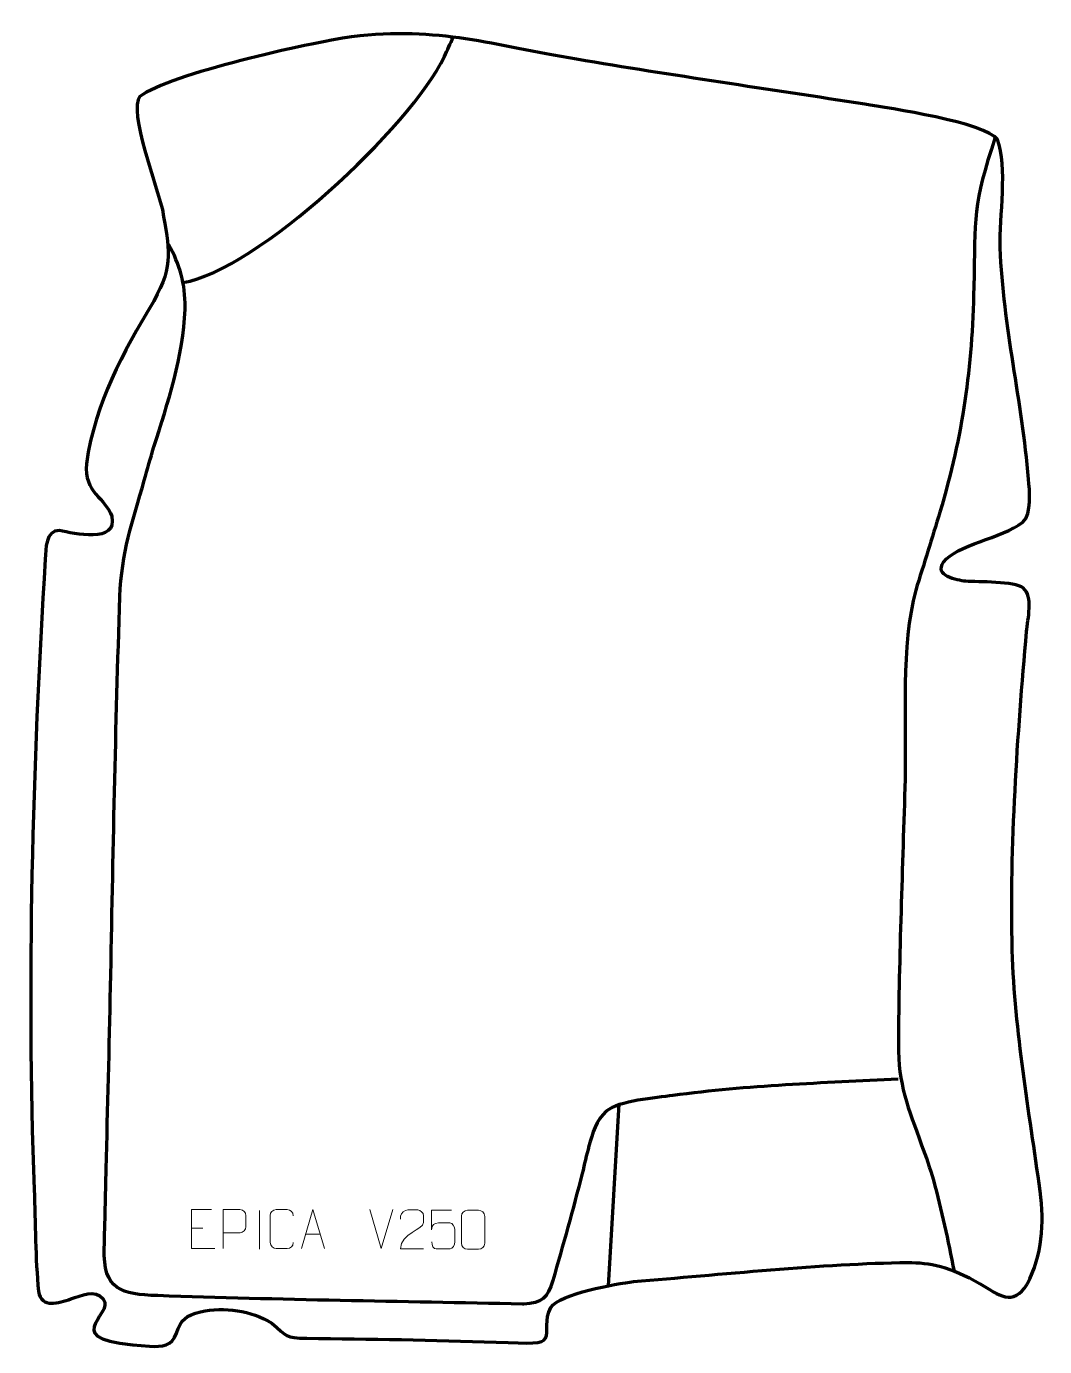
# Model space of a CAD drawing. Header units: millimetres. Extents: x -501 to 153, y -22 to 826.
import ezdxf

# ---------------------------------------------------------------- set-up
doc = ezdxf.new("R2010")
doc.units = ezdxf.units.MM
doc.header["$MEASUREMENT"] = 0
doc.layers.add('layer 2', color=7, linetype='Continuous')
doc.layers.add('layer 3', color=7, linetype='Continuous')

msp = doc.modelspace()

# ---------------------------------------------------------------- linework, layer by layer
at = {"layer": 'layer 2', "color": 140, "lineweight": 158}
for points, knots in [([(-400.0075, 661.4211), (-352.9745, 668.7385), (-253.6853, 761.324), (-232.2012, 806.5187), (-232.2012, 806.5187), (-230.3191, 810.6846), (-228.3925, 814.822), (-226.449, 818.9598)], [0, 0, 0, 0, 0.33333333, 0.33333333, 0.33333333, 0.33333333, 1, 1, 1, 1]), ([(121.5801, 754.7473), (106.952, 711.5278), (108.7233, 702.8037), (107.7697, 658.5367), (107.7697, 658.5367), (106.6382, 606.0093), (100.9215, 564.4003), (85.9736, 513.9446), (85.9736, 513.9446), (81.008, 497.1836), (75.6283, 480.5431), (70.5354, 463.8191), (70.5354, 463.8191), (60.6351, 428.1408), (64.6046, 380.0457), (63.6008, 342.3557), (63.6008, 342.3557), (62.0918, 285.6922), (59.6634, 229.089), (59.3187, 172.3952), (59.3187, 172.3952), (59.1905, 146.1884), (65.444, 131.3857), (74.2509, 107.4202), (74.2509, 107.4202), (77.0283, 99.8622), (79.6032, 92.5078), (81.7934, 84.7491), (81.7934, 84.7491), (87.1135, 65.5251), (91.1692, 45.9737), (95.1166, 26.4307)], [0, 0, 0, 0, 0.11111111, 0.11111111, 0.11111111, 0.11111111, 0.22222222, 0.22222222, 0.22222222, 0.22222222, 0.33333333, 0.33333333, 0.33333333, 0.33333333, 0.44444444, 0.44444444, 0.44444444, 0.44444444, 0.55555556, 0.55555556, 0.55555556, 0.55555556, 0.66666667, 0.66666667, 0.66666667, 0.66666667, 0.77777778, 0.77777778, 0.77777778, 0.77777778, 1, 1, 1, 1]), ([(-181.9539, 5.194), (-260.0093, 7.0123), (-338.0865, 7.8824), (-416.1167, 10.6686), (-416.1167, 10.6686), (-439.9376, 11.533), (-451.2373, 14.3241), (-450.5573, 41.0117), (-450.5573, 41.0117), (-450.1232, 58.0548), (-449.7081, 75.0623), (-449.3258, 92.1062), (-449.3258, 92.1062), (-448.4195, 131.0862), (-447.302, 170.0595), (-446.5275, 209.0429), (-446.5275, 209.0429), (-444.8907, 292.5915), (-443.3563, 376.1339), (-440.5072, 459.6529), (-440.5072, 459.6529), (-439.5361, 487.9342), (-432.4272, 507.6217), (-424.9166, 534.2284), (-424.9166, 534.2284), (-422.9208, 541.435), (-420.8667, 548.6001), (-418.6926, 555.7553), (-418.6926, 555.7553), (-409.9054, 583.9947), (-399.5559, 614.3473), (-398.6775, 644.0786), (-398.6775, 644.0786), (-398.6775, 644.0786), (-398.6455, 645.4712), (-398.6455, 645.4712), (-398.6455, 645.4712), (-398.5069, 660.5621), (-401.9312, 672.8048), (-409.2886, 685.9715)], [0, 0, 0, 0, 0.09090909, 0.09090909, 0.09090909, 0.09090909, 0.18181818, 0.18181818, 0.18181818, 0.18181818, 0.27272727, 0.27272727, 0.27272727, 0.27272727, 0.36363636, 0.36363636, 0.36363636, 0.36363636, 0.45454545, 0.45454545, 0.45454545, 0.45454545, 0.54545455, 0.54545455, 0.54545455, 0.54545455, 0.63636364, 0.63636364, 0.63636364, 0.63636364, 0.72727273, 0.72727273, 0.72727273, 0.72727273, 0.81818182, 0.81818182, 0.81818182, 0.81818182, 1, 1, 1, 1]), ([(59.2141, 149.6565), (10.8003, 147.2208), (-37.3094, 145.8274), (-85.4155, 139.1986), (-85.4155, 139.1986), (-96.3725, 137.6591), (-120.0775, 135.9658), (-128.2473, 129.0711), (-128.2473, 129.0711), (-134.6185, 123.6941), (-137.1709, 114.5218), (-139.37, 106.7997), (-139.37, 106.7997), (-140.9934, 100.9469), (-142.2187, 95.0056), (-143.7005, 89.1174), (-143.7005, 89.1174), (-149.631, 66.1362), (-155.8936, 43.2592), (-162.6134, 20.4957), (-162.6134, 20.4957), (-165.9665, 9.2694), (-169.4114, 5.5982), (-181.4279, 5.211), (-181.4279, 5.211), (-181.4279, 5.211), (-181.9539, 5.194), (-181.9539, 5.194)], [0, 0, 0, 0, 0.125, 0.125, 0.125, 0.125, 0.25, 0.25, 0.25, 0.25, 0.375, 0.375, 0.375, 0.375, 0.5, 0.5, 0.5, 0.5, 0.625, 0.625, 0.625, 0.625, 0.75, 0.75, 0.75, 0.75, 1, 1, 1, 1])]:
    msp.add_open_spline(points, degree=3, knots=knots, dxfattribs=at)
msp.add_open_spline([(-126.6997, 17.0589), (-126.6997, 17.0589), (-119.8586, 133.6843), (-119.8586, 133.6843)], degree=3, dxfattribs=at)
at = {"layer": 'layer 2', "color": 250, "lineweight": 9}
for points, knots in [([(-381.6354, 65.9015), (-381.6354, 65.9015), (-394.5093, 65.9015), (-394.5093, 65.9015), (-394.5093, 65.9015), (-394.5093, 65.9015), (-394.5093, 40.9479), (-394.5093, 40.9479), (-394.5093, 40.9479), (-394.5093, 40.9479), (-379.6435, 40.9479), (-379.6435, 40.9479)], [0, 0, 0, 0, 0.25, 0.25, 0.25, 0.25, 0.5, 0.5, 0.5, 0.5, 1, 1, 1, 1]), ([(-374.2349, 40.9403), (-374.2349, 40.9403), (-374.2349, 65.8939), (-374.2349, 65.8939), (-374.2349, 65.8939), (-370.6399, 65.8939), (-367.0446, 65.8939), (-363.4492, 65.8939), (-363.4492, 65.8939), (-361.124, 65.856), (-359.5666, 64.3659), (-359.5708, 61.9998), (-359.5708, 61.9998), (-359.5712, 59.9641), (-359.5712, 56.9048), (-359.5708, 54.8688), (-359.5708, 54.8688), (-359.5773, 52.9934), (-361.3895, 51.0515), (-363.3991, 51.0324), (-363.3991, 51.0324), (-363.3991, 51.0324), (-374.2349, 51.0324), (-374.2349, 51.0324)], [0, 0, 0, 0, 0.14285714, 0.14285714, 0.14285714, 0.14285714, 0.28571429, 0.28571429, 0.28571429, 0.28571429, 0.42857143, 0.42857143, 0.42857143, 0.42857143, 0.57142857, 0.57142857, 0.57142857, 0.57142857, 0.71428571, 0.71428571, 0.71428571, 0.71428571, 1, 1, 1, 1]), ([(-329.1859, 44.7585), (-329.3257, 42.4351), (-331.0029, 40.9555), (-333.1506, 40.9447), (-333.1506, 40.9447), (-335.4825, 40.9451), (-337.8144, 40.9451), (-340.1459, 40.9447), (-340.1459, 40.9447), (-342.0709, 40.8393), (-344.043, 42.7238), (-344.0318, 44.7411), (-344.0318, 44.7411), (-344.0314, 50.5112), (-344.0314, 56.2809), (-344.0318, 62.0502), (-344.0318, 62.0502), (-344.0276, 64.1883), (-342.2809, 65.9075), (-340.1285, 65.894), (-340.1285, 65.894), (-337.8028, 65.894), (-335.4767, 65.894), (-333.1506, 65.894), (-333.1506, 65.894), (-331.204, 65.9295), (-329.2126, 64.438), (-329.1859, 62.0004)], [0, 0, 0, 0, 0.125, 0.125, 0.125, 0.125, 0.25, 0.25, 0.25, 0.25, 0.375, 0.375, 0.375, 0.375, 0.5, 0.5, 0.5, 0.5, 0.625, 0.625, 0.625, 0.625, 0.75, 0.75, 0.75, 0.75, 1, 1, 1, 1]), ([(-324.0242, 40.9478), (-324.0242, 40.9478), (-316.6532, 65.9013), (-316.6532, 65.9013), (-316.6532, 65.9013), (-316.6532, 65.9013), (-309.0833, 40.9478), (-309.0833, 40.9478)], [0, 0, 0, 0, 0.33333333, 0.33333333, 0.33333333, 0.33333333, 1, 1, 1, 1]), ([(-245.5185, 40.7118), (-250.4329, 40.7121), (-255.3473, 40.7121), (-260.2614, 40.7118), (-260.2614, 40.7118), (-260.2614, 50.6441), (-245.6104, 53.2853), (-245.5185, 57.5956), (-245.5185, 57.5956), (-245.5188, 59.0197), (-245.5188, 60.4434), (-245.5185, 61.8667), (-245.5185, 61.8667), (-245.5354, 63.9438), (-247.6582, 65.6686), (-249.3292, 65.6859), (-249.3292, 65.6859), (-251.4024, 65.6855), (-253.4753, 65.6855), (-255.5477, 65.6859), (-255.5477, 65.6859), (-257.3698, 65.7024), (-260.1945, 63.9103), (-260.2614, 61.8167), (-260.2614, 61.8167), (-260.2614, 61.8167), (-260.2614, 59.7619), (-260.2614, 59.7619)], [0, 0, 0, 0, 0.125, 0.125, 0.125, 0.125, 0.25, 0.25, 0.25, 0.25, 0.375, 0.375, 0.375, 0.375, 0.5, 0.5, 0.5, 0.5, 0.625, 0.625, 0.625, 0.625, 0.75, 0.75, 0.75, 0.75, 1, 1, 1, 1]), ([(-227.5244, 65.6177), (-227.5244, 65.6177), (-240.3761, 65.6177), (-240.3761, 65.6177), (-240.3761, 65.6177), (-240.3758, 61.3871), (-240.3758, 57.1562), (-240.3761, 52.925), (-240.3761, 52.925), (-240.3764, 56.2351), (-238.7454, 57.3069), (-235.9334, 57.3674), (-235.9334, 57.3674), (-233.4938, 57.3677), (-231.0543, 57.3677), (-228.6151, 57.3674), (-228.6151, 57.3674), (-226.9653, 57.3742), (-225.4904, 54.9937), (-225.4619, 52.925), (-225.4619, 52.925), (-225.4622, 50.3377), (-225.4622, 47.7501), (-225.4619, 45.1624), (-225.4619, 45.1624), (-225.4157, 43.203), (-226.9151, 40.7667), (-228.541, 40.7082), (-228.541, 40.7082), (-230.4975, 40.7085), (-235.3925, 40.7085), (-237.3495, 40.7082), (-237.3495, 40.7082), (-239.195, 40.6994), (-240.3021, 42.6642), (-240.3229, 45.2153)], [0, 0, 0, 0, 0.1, 0.1, 0.1, 0.1, 0.2, 0.2, 0.2, 0.2, 0.3, 0.3, 0.3, 0.3, 0.4, 0.4, 0.4, 0.4, 0.5, 0.5, 0.5, 0.5, 0.6, 0.6, 0.6, 0.6, 0.7, 0.7, 0.7, 0.7, 0.8, 0.8, 0.8, 0.8, 1, 1, 1, 1]), ([(-217.3097, 65.4974), (-214.9436, 65.4974), (-212.5771, 65.4974), (-210.2106, 65.4974), (-210.2106, 65.4974), (-208.2301, 65.533), (-206.2041, 64.0387), (-206.177, 61.5966), (-206.177, 61.5966), (-206.1774, 55.8392), (-206.1774, 50.0814), (-206.177, 44.3232), (-206.177, 44.3232), (-206.3191, 41.9956), (-208.0255, 40.5133), (-210.2106, 40.5025), (-210.2106, 40.5025), (-212.583, 40.5029), (-214.9554, 40.5029), (-217.3274, 40.5025), (-217.3274, 40.5025), (-219.2859, 40.3969), (-221.2923, 42.2848), (-221.2809, 44.3058), (-221.2809, 44.3058), (-221.2805, 50.0864), (-221.2805, 55.8667), (-221.2809, 61.6465), (-221.2809, 61.6465), (-221.2766, 63.7885), (-219.4995, 65.511), (-217.3097, 65.4974)], [0, 0, 0, 0, 0.11111111, 0.11111111, 0.11111111, 0.11111111, 0.22222222, 0.22222222, 0.22222222, 0.22222222, 0.33333333, 0.33333333, 0.33333333, 0.33333333, 0.44444444, 0.44444444, 0.44444444, 0.44444444, 0.55555556, 0.55555556, 0.55555556, 0.55555556, 0.66666667, 0.66666667, 0.66666667, 0.66666667, 0.77777778, 0.77777778, 0.77777778, 0.77777778, 1, 1, 1, 1])]:
    msp.add_open_spline(points, degree=3, knots=knots, dxfattribs=at)
for points in [[(-350.8687, 65.4121), (-350.8687, 65.4121), (-350.8687, 40.438), (-350.8687, 40.438)], [(-272.6647, 40.9405), (-272.6647, 40.9405), (-279.9865, 65.8941), (-279.9865, 65.8941)], [(-265.3428, 65.8941), (-265.3428, 65.8941), (-272.6646, 40.9405), (-272.6646, 40.9405)], [(-394.5093, 54.0218), (-394.5093, 54.0218), (-387.3412, 54.0218), (-387.3412, 54.0218)], [(-321.3016, 50.1972), (-321.3016, 50.1972), (-311.8059, 50.1972), (-311.8059, 50.1972)]]:
    msp.add_open_spline(points, degree=3, dxfattribs=at)
at = {"layer": 'layer 3', "color": 242, "lineweight": 158}
msp.add_open_spline([(142.1152, 17.973), (132.8065, 3.4062), (123.6022, 11.1885), (111.9215, 18.2508), (111.9215, 18.2508), (92.4382, 29.2991), (79.426, 32.0836), (65.309, 31.9359), (65.309, 31.9359), (10.807, 31.3656), (-55.6816, 24.0735), (-110.7728, 19.7598), (-110.7728, 19.7598), (-121.7688, 18.1799), (-158.2896, 12.2404), (-163.7582, 2.9708), (-163.7582, 2.9708), (-168.2421, -4.6296), (-165.0583, -12.7327), (-167.2509, -16.6462), (-167.2509, -16.6462), (-169.3271, -20.3519), (-176.2248, -20.0962), (-199.0194, -19.2338), (-199.0194, -19.2338), (-239.4657, -17.7358), (-280.0698, -17.2084), (-320.5445, -16.748), (-320.5445, -16.748), (-334.4822, -16.5026), (-332.9918, -15.5096), (-342.9095, -7.0449), (-342.9095, -7.0449), (-356.3287, 1.4106), (-373.3427, 3.5213), (-388.7433, 0.334), (-388.7433, 0.334), (-398.1742, -2.3135), (-401.3095, -4.3909), (-404.2257, -13.393), (-404.2257, -13.393), (-406.9441, -21.7843), (-413.2059, -22.0555), (-421.5021, -21.8583), (-421.5021, -21.8583), (-484.8337, -17.9968), (-443.1798, -2.3877), (-451.232, 8.6633), (-451.232, 8.6633), (-456.735, 14.8768), (-465.2839, 10.8785), (-472.0893, 8.5618), (-472.0893, 8.5618), (-479.7881, 5.9409), (-490.8505, 2.0845), (-492.7265, 13.4523), (-492.7265, 13.4523), (-494.9464, 34.5139), (-494.7653, 57.5151), (-495.6066, 78.8882), (-495.6066, 78.8882), (-500.5508, 213.6348), (-496.6996, 349.2538), (-488.4884, 483.8045), (-488.4884, 483.8045), (-488.0811, 490.4788), (-488.3099, 502.3111), (-479.2712, 502.0257), (-479.2712, 502.0257), (-470.3001, 500.2573), (-441.6698, 493.391), (-445.7853, 511.2125), (-445.7853, 511.2125), (-449.5376, 522.9794), (-463.792, 526.3716), (-462.061, 544.9976), (-462.061, 544.9976), (-456.0376, 585.5275), (-439.0972, 614.9232), (-418.7883, 649.5143), (-418.7883, 649.5143), (-405.6109, 673.3297), (-408.9921, 682.6799), (-413.2642, 708.2129), (-413.2642, 708.2129), (-416.1408, 721.34), (-435.5318, 771.9392), (-427.7151, 780.8003), (-427.7151, 780.8003), (-408.6618, 795.4031), (-319.324, 815.1195), (-291.7561, 819.2419), (-291.7561, 819.2419), (-235.0765, 825.8855), (-201.4518, 813.7795), (-147.3207, 804.753), (-147.3207, 804.753), (-85.5772, 794.4774), (-24.0245, 785.3713), (37.8165, 775.9202), (37.8165, 775.9202), (52.8782, 773.5288), (115.878, 763.9818), (122.9432, 753.2343), (122.9432, 753.2343), (129.6196, 735.5966), (124.1979, 703.6814), (124.6832, 683.6439), (124.6832, 683.6439), (126.6921, 632.918), (138.8288, 585.0617), (142.9308, 535.1501), (142.9308, 535.1501), (143.532, 527.835), (145.1232, 512.8549), (139.1987, 507.4098), (139.1987, 507.4098), (125.611, 497.0983), (96.4099, 492.9135), (88.381, 481.8725), (88.381, 481.8725), (81.9707, 473.0573), (96.8946, 470.1013), (102.6227, 469.5008), (102.6227, 469.5008), (110.4806, 468.9399), (134.1549, 469.6148), (139.5014, 465.2183), (139.5014, 465.2183), (146.0042, 459.871), (142.3749, 445.0943), (141.653, 437.3068), (141.653, 437.3068), (135.7552, 370.5543), (130.768, 299.4006), (132.4655, 232.475), (132.4655, 232.475), (134.1565, 179.1506), (143.2423, 130.1217), (150.3671, 77.6861), (150.3671, 77.6861), (153.2083, 56.7762), (151.6566, 37.0677), (142.1152, 17.973)], degree=3, knots=[0, 0, 0, 0, 0.02702703, 0.02702703, 0.02702703, 0.02702703, 0.05405405, 0.05405405, 0.05405405, 0.05405405, 0.08108108, 0.08108108, 0.08108108, 0.08108108, 0.10810811, 0.10810811, 0.10810811, 0.10810811, 0.13513514, 0.13513514, 0.13513514, 0.13513514, 0.16216216, 0.16216216, 0.16216216, 0.16216216, 0.18918919, 0.18918919, 0.18918919, 0.18918919, 0.21621622, 0.21621622, 0.21621622, 0.21621622, 0.24324324, 0.24324324, 0.24324324, 0.24324324, 0.27027027, 0.27027027, 0.27027027, 0.27027027, 0.2972973, 0.2972973, 0.2972973, 0.2972973, 0.32432432, 0.32432432, 0.32432432, 0.32432432, 0.35135135, 0.35135135, 0.35135135, 0.35135135, 0.37837838, 0.37837838, 0.37837838, 0.37837838, 0.40540541, 0.40540541, 0.40540541, 0.40540541, 0.43243243, 0.43243243, 0.43243243, 0.43243243, 0.45945946, 0.45945946, 0.45945946, 0.45945946, 0.48648649, 0.48648649, 0.48648649, 0.48648649, 0.51351351, 0.51351351, 0.51351351, 0.51351351, 0.54054054, 0.54054054, 0.54054054, 0.54054054, 0.56756757, 0.56756757, 0.56756757, 0.56756757, 0.59459459, 0.59459459, 0.59459459, 0.59459459, 0.62162162, 0.62162162, 0.62162162, 0.62162162, 0.64864865, 0.64864865, 0.64864865, 0.64864865, 0.67567568, 0.67567568, 0.67567568, 0.67567568, 0.7027027, 0.7027027, 0.7027027, 0.7027027, 0.72972973, 0.72972973, 0.72972973, 0.72972973, 0.75675676, 0.75675676, 0.75675676, 0.75675676, 0.78378378, 0.78378378, 0.78378378, 0.78378378, 0.81081081, 0.81081081, 0.81081081, 0.81081081, 0.83783784, 0.83783784, 0.83783784, 0.83783784, 0.86486486, 0.86486486, 0.86486486, 0.86486486, 0.89189189, 0.89189189, 0.89189189, 0.89189189, 0.91891892, 0.91891892, 0.91891892, 0.91891892, 0.94594595, 0.94594595, 0.94594595, 0.94594595, 1, 1, 1, 1], dxfattribs=at)

doc.saveas('drawing.dxf')
